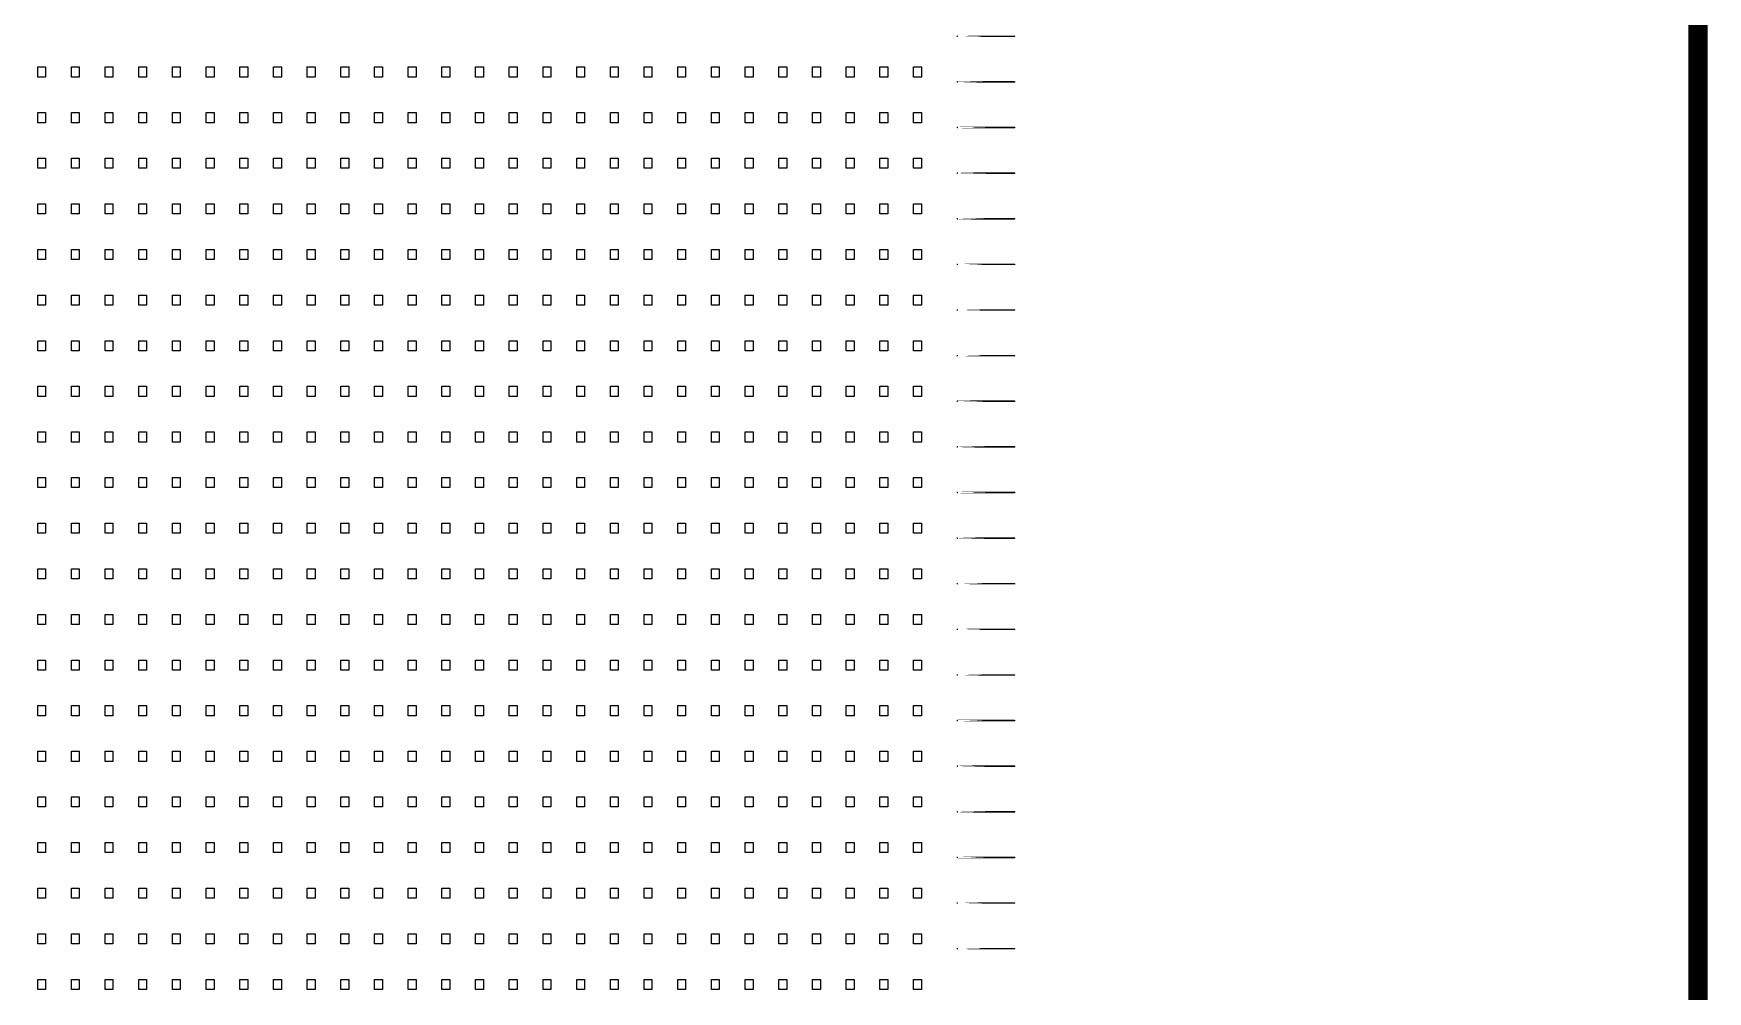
# Model space of a CAD drawing. Extents: x 11 to 212, y 11 to 212.
# Drawn here: x 124 to 211.7, y 61.2 to 111.3 of the extents above; entities that cross this region are included whole.
import ezdxf

# ---------------------------------------------------------------- set-up
doc = ezdxf.new("R2010")
doc.units = 0
doc.layers.get('0').update_dxf_attribs({"linetype": 'continuous'})
doc.layers.add('Mark', color=7, linetype='continuous')

# ---------------------------------------------------------------- blocks, each defined once
blk = doc.blocks.new('cutlineendpoint')
at = {"const_width": 0.04}
blk.add_lwpolyline([(-0.02, 0, 1), (0.02, 0, 1)], format="xyb", close=True, dxfattribs=at)

msp = doc.modelspace()

# ---------------------------------------------------------------- linework, layer by layer
at = {"layer": 'Mark'}
for points, const_width in [([(11.2, 211.2), (211.2, 211.2), (211.2, 11.2), (11.2, 11.2)], 1), ([(172.4, 111.2), (175.4, 111.2)], 0.08), ([(172.4, 108.812), (175.4, 108.812)], 0.08), ([(172.4, 106.424), (175.4, 106.424)], 0.08), ([(172.4, 104.035), (175.4, 104.035)], 0.08), ([(172.4, 101.647), (175.4, 101.647)], 0.08), ([(172.4, 99.259), (175.4, 99.259)], 0.08), ([(172.4, 96.871), (175.4, 96.871)], 0.08), ([(172.4, 94.482), (175.4, 94.482)], 0.08), ([(172.4, 92.094), (175.4, 92.094)], 0.08), ([(172.4, 89.706), (175.4, 89.706)], 0.08), ([(172.4, 87.318), (175.4, 87.318)], 0.08), ([(172.4, 84.929), (175.4, 84.929)], 0.08), ([(172.4, 82.541), (175.4, 82.541)], 0.08), ([(172.4, 80.153), (175.4, 80.153)], 0.08), ([(172.4, 77.765), (175.4, 77.765)], 0.08), ([(172.4, 75.376), (175.4, 75.376)], 0.08), ([(172.4, 72.988), (175.4, 72.988)], 0.08), ([(172.4, 70.6), (175.4, 70.6)], 0.08), ([(172.4, 68.212), (175.4, 68.212)], 0.08), ([(172.4, 65.824), (175.4, 65.824)], 0.08), ([(172.4, 63.435), (175.4, 63.435)], 0.08)]:
    msp.add_lwpolyline(points, close=True, dxfattribs=dict(at, const_width=const_width))
for points in [[(124.641, 109.065), (124.229, 109.065), (124.229, 109.594), (124.641, 109.594)], [(126.406, 109.065), (125.994, 109.065), (125.994, 109.594), (126.406, 109.594)], [(128.171, 109.065), (127.759, 109.065), (127.759, 109.594), (128.171, 109.594)], [(129.935, 109.065), (129.524, 109.065), (129.524, 109.594), (129.935, 109.594)], [(131.7, 109.065), (131.288, 109.065), (131.288, 109.594), (131.7, 109.594)], [(133.465, 109.065), (133.053, 109.065), (133.053, 109.594), (133.465, 109.594)], [(135.229, 109.065), (134.818, 109.065), (134.818, 109.594), (135.229, 109.594)], [(136.994, 109.065), (136.582, 109.065), (136.582, 109.594), (136.994, 109.594)], [(138.759, 109.065), (138.347, 109.065), (138.347, 109.594), (138.759, 109.594)], [(140.524, 109.065), (140.112, 109.065), (140.112, 109.594), (140.524, 109.594)], [(142.288, 109.065), (141.876, 109.065), (141.876, 109.594), (142.288, 109.594)], [(144.053, 109.065), (143.641, 109.065), (143.641, 109.594), (144.053, 109.594)], [(145.818, 109.065), (145.406, 109.065), (145.406, 109.594), (145.818, 109.594)], [(147.582, 109.065), (147.171, 109.065), (147.171, 109.594), (147.582, 109.594)], [(149.347, 109.065), (148.935, 109.065), (148.935, 109.594), (149.347, 109.594)], [(151.112, 109.065), (150.7, 109.065), (150.7, 109.594), (151.112, 109.594)], [(152.876, 109.065), (152.465, 109.065), (152.465, 109.594), (152.876, 109.594)], [(154.641, 109.065), (154.229, 109.065), (154.229, 109.594), (154.641, 109.594)], [(156.406, 109.065), (155.994, 109.065), (155.994, 109.594), (156.406, 109.594)], [(158.171, 109.065), (157.759, 109.065), (157.759, 109.594), (158.171, 109.594)], [(159.935, 109.065), (159.524, 109.065), (159.524, 109.594), (159.935, 109.594)], [(161.7, 109.065), (161.288, 109.065), (161.288, 109.594), (161.7, 109.594)], [(163.465, 109.065), (163.053, 109.065), (163.053, 109.594), (163.465, 109.594)], [(165.229, 109.065), (164.818, 109.065), (164.818, 109.594), (165.229, 109.594)], [(166.994, 109.065), (166.582, 109.065), (166.582, 109.594), (166.994, 109.594)], [(168.759, 109.065), (168.347, 109.065), (168.347, 109.594), (168.759, 109.594)], [(170.524, 109.065), (170.112, 109.065), (170.112, 109.594), (170.524, 109.594)], [(124.641, 106.676), (124.229, 106.676), (124.229, 107.206), (124.641, 107.206)], [(126.406, 106.676), (125.994, 106.676), (125.994, 107.206), (126.406, 107.206)], [(128.171, 106.676), (127.759, 106.676), (127.759, 107.206), (128.171, 107.206)], [(129.935, 106.676), (129.524, 106.676), (129.524, 107.206), (129.935, 107.206)], [(131.7, 106.676), (131.288, 106.676), (131.288, 107.206), (131.7, 107.206)], [(133.465, 106.676), (133.053, 106.676), (133.053, 107.206), (133.465, 107.206)], [(135.229, 106.676), (134.818, 106.676), (134.818, 107.206), (135.229, 107.206)], [(136.994, 106.676), (136.582, 106.676), (136.582, 107.206), (136.994, 107.206)], [(138.759, 106.676), (138.347, 106.676), (138.347, 107.206), (138.759, 107.206)], [(140.524, 106.676), (140.112, 106.676), (140.112, 107.206), (140.524, 107.206)], [(142.288, 106.676), (141.876, 106.676), (141.876, 107.206), (142.288, 107.206)], [(144.053, 106.676), (143.641, 106.676), (143.641, 107.206), (144.053, 107.206)], [(145.818, 106.676), (145.406, 106.676), (145.406, 107.206), (145.818, 107.206)], [(147.582, 106.676), (147.171, 106.676), (147.171, 107.206), (147.582, 107.206)], [(149.347, 106.676), (148.935, 106.676), (148.935, 107.206), (149.347, 107.206)], [(151.112, 106.676), (150.7, 106.676), (150.7, 107.206), (151.112, 107.206)], [(152.876, 106.676), (152.465, 106.676), (152.465, 107.206), (152.876, 107.206)], [(154.641, 106.676), (154.229, 106.676), (154.229, 107.206), (154.641, 107.206)], [(156.406, 106.676), (155.994, 106.676), (155.994, 107.206), (156.406, 107.206)], [(158.171, 106.676), (157.759, 106.676), (157.759, 107.206), (158.171, 107.206)], [(159.935, 106.676), (159.524, 106.676), (159.524, 107.206), (159.935, 107.206)], [(161.7, 106.676), (161.288, 106.676), (161.288, 107.206), (161.7, 107.206)], [(163.465, 106.676), (163.053, 106.676), (163.053, 107.206), (163.465, 107.206)], [(165.229, 106.676), (164.818, 106.676), (164.818, 107.206), (165.229, 107.206)], [(166.994, 106.676), (166.582, 106.676), (166.582, 107.206), (166.994, 107.206)], [(168.759, 106.676), (168.347, 106.676), (168.347, 107.206), (168.759, 107.206)], [(170.524, 106.676), (170.112, 106.676), (170.112, 107.206), (170.524, 107.206)], [(124.641, 104.288), (124.229, 104.288), (124.229, 104.818), (124.641, 104.818)], [(126.406, 104.288), (125.994, 104.288), (125.994, 104.818), (126.406, 104.818)], [(128.171, 104.288), (127.759, 104.288), (127.759, 104.818), (128.171, 104.818)], [(129.935, 104.288), (129.524, 104.288), (129.524, 104.818), (129.935, 104.818)], [(131.7, 104.288), (131.288, 104.288), (131.288, 104.818), (131.7, 104.818)], [(133.465, 104.288), (133.053, 104.288), (133.053, 104.818), (133.465, 104.818)], [(135.229, 104.288), (134.818, 104.288), (134.818, 104.818), (135.229, 104.818)], [(136.994, 104.288), (136.582, 104.288), (136.582, 104.818), (136.994, 104.818)], [(138.759, 104.288), (138.347, 104.288), (138.347, 104.818), (138.759, 104.818)], [(140.524, 104.288), (140.112, 104.288), (140.112, 104.818), (140.524, 104.818)], [(142.288, 104.288), (141.876, 104.288), (141.876, 104.818), (142.288, 104.818)], [(144.053, 104.288), (143.641, 104.288), (143.641, 104.818), (144.053, 104.818)], [(145.818, 104.288), (145.406, 104.288), (145.406, 104.818), (145.818, 104.818)], [(147.582, 104.288), (147.171, 104.288), (147.171, 104.818), (147.582, 104.818)], [(149.347, 104.288), (148.935, 104.288), (148.935, 104.818), (149.347, 104.818)], [(151.112, 104.288), (150.7, 104.288), (150.7, 104.818), (151.112, 104.818)], [(152.876, 104.288), (152.465, 104.288), (152.465, 104.818), (152.876, 104.818)], [(154.641, 104.288), (154.229, 104.288), (154.229, 104.818), (154.641, 104.818)], [(156.406, 104.288), (155.994, 104.288), (155.994, 104.818), (156.406, 104.818)], [(158.171, 104.288), (157.759, 104.288), (157.759, 104.818), (158.171, 104.818)], [(159.935, 104.288), (159.524, 104.288), (159.524, 104.818), (159.935, 104.818)], [(161.7, 104.288), (161.288, 104.288), (161.288, 104.818), (161.7, 104.818)], [(163.465, 104.288), (163.053, 104.288), (163.053, 104.818), (163.465, 104.818)], [(165.229, 104.288), (164.818, 104.288), (164.818, 104.818), (165.229, 104.818)], [(166.994, 104.288), (166.582, 104.288), (166.582, 104.818), (166.994, 104.818)], [(168.759, 104.288), (168.347, 104.288), (168.347, 104.818), (168.759, 104.818)], [(170.524, 104.288), (170.112, 104.288), (170.112, 104.818), (170.524, 104.818)], [(124.641, 101.9), (124.229, 101.9), (124.229, 102.429), (124.641, 102.429)], [(126.406, 101.9), (125.994, 101.9), (125.994, 102.429), (126.406, 102.429)], [(128.171, 101.9), (127.759, 101.9), (127.759, 102.429), (128.171, 102.429)], [(129.935, 101.9), (129.524, 101.9), (129.524, 102.429), (129.935, 102.429)], [(131.7, 101.9), (131.288, 101.9), (131.288, 102.429), (131.7, 102.429)], [(133.465, 101.9), (133.053, 101.9), (133.053, 102.429), (133.465, 102.429)], [(135.229, 101.9), (134.818, 101.9), (134.818, 102.429), (135.229, 102.429)], [(136.994, 101.9), (136.582, 101.9), (136.582, 102.429), (136.994, 102.429)], [(138.759, 101.9), (138.347, 101.9), (138.347, 102.429), (138.759, 102.429)], [(140.524, 101.9), (140.112, 101.9), (140.112, 102.429), (140.524, 102.429)], [(142.288, 101.9), (141.876, 101.9), (141.876, 102.429), (142.288, 102.429)], [(144.053, 101.9), (143.641, 101.9), (143.641, 102.429), (144.053, 102.429)], [(145.818, 101.9), (145.406, 101.9), (145.406, 102.429), (145.818, 102.429)], [(147.582, 101.9), (147.171, 101.9), (147.171, 102.429), (147.582, 102.429)], [(149.347, 101.9), (148.935, 101.9), (148.935, 102.429), (149.347, 102.429)], [(151.112, 101.9), (150.7, 101.9), (150.7, 102.429), (151.112, 102.429)], [(152.876, 101.9), (152.465, 101.9), (152.465, 102.429), (152.876, 102.429)], [(154.641, 101.9), (154.229, 101.9), (154.229, 102.429), (154.641, 102.429)], [(156.406, 101.9), (155.994, 101.9), (155.994, 102.429), (156.406, 102.429)], [(158.171, 101.9), (157.759, 101.9), (157.759, 102.429), (158.171, 102.429)], [(159.935, 101.9), (159.524, 101.9), (159.524, 102.429), (159.935, 102.429)], [(161.7, 101.9), (161.288, 101.9), (161.288, 102.429), (161.7, 102.429)], [(163.465, 101.9), (163.053, 101.9), (163.053, 102.429), (163.465, 102.429)], [(165.229, 101.9), (164.818, 101.9), (164.818, 102.429), (165.229, 102.429)], [(166.994, 101.9), (166.582, 101.9), (166.582, 102.429), (166.994, 102.429)], [(168.759, 101.9), (168.347, 101.9), (168.347, 102.429), (168.759, 102.429)], [(170.524, 101.9), (170.112, 101.9), (170.112, 102.429), (170.524, 102.429)], [(124.641, 99.512), (124.229, 99.512), (124.229, 100.041), (124.641, 100.041)], [(126.406, 99.512), (125.994, 99.512), (125.994, 100.041), (126.406, 100.041)], [(128.171, 99.512), (127.759, 99.512), (127.759, 100.041), (128.171, 100.041)], [(129.935, 99.512), (129.524, 99.512), (129.524, 100.041), (129.935, 100.041)], [(131.7, 99.512), (131.288, 99.512), (131.288, 100.041), (131.7, 100.041)], [(133.465, 99.512), (133.053, 99.512), (133.053, 100.041), (133.465, 100.041)], [(135.229, 99.512), (134.818, 99.512), (134.818, 100.041), (135.229, 100.041)], [(136.994, 99.512), (136.582, 99.512), (136.582, 100.041), (136.994, 100.041)], [(138.759, 99.512), (138.347, 99.512), (138.347, 100.041), (138.759, 100.041)], [(140.524, 99.512), (140.112, 99.512), (140.112, 100.041), (140.524, 100.041)], [(142.288, 99.512), (141.876, 99.512), (141.876, 100.041), (142.288, 100.041)], [(144.053, 99.512), (143.641, 99.512), (143.641, 100.041), (144.053, 100.041)], [(145.818, 99.512), (145.406, 99.512), (145.406, 100.041), (145.818, 100.041)], [(147.582, 99.512), (147.171, 99.512), (147.171, 100.041), (147.582, 100.041)], [(149.347, 99.512), (148.935, 99.512), (148.935, 100.041), (149.347, 100.041)], [(151.112, 99.512), (150.7, 99.512), (150.7, 100.041), (151.112, 100.041)], [(152.876, 99.512), (152.465, 99.512), (152.465, 100.041), (152.876, 100.041)], [(154.641, 99.512), (154.229, 99.512), (154.229, 100.041), (154.641, 100.041)], [(156.406, 99.512), (155.994, 99.512), (155.994, 100.041), (156.406, 100.041)], [(158.171, 99.512), (157.759, 99.512), (157.759, 100.041), (158.171, 100.041)], [(159.935, 99.512), (159.524, 99.512), (159.524, 100.041), (159.935, 100.041)], [(161.7, 99.512), (161.288, 99.512), (161.288, 100.041), (161.7, 100.041)], [(163.465, 99.512), (163.053, 99.512), (163.053, 100.041), (163.465, 100.041)], [(165.229, 99.512), (164.818, 99.512), (164.818, 100.041), (165.229, 100.041)], [(166.994, 99.512), (166.582, 99.512), (166.582, 100.041), (166.994, 100.041)], [(168.759, 99.512), (168.347, 99.512), (168.347, 100.041), (168.759, 100.041)], [(170.524, 99.512), (170.112, 99.512), (170.112, 100.041), (170.524, 100.041)], [(124.641, 97.124), (124.229, 97.124), (124.229, 97.653), (124.641, 97.653)], [(126.406, 97.124), (125.994, 97.124), (125.994, 97.653), (126.406, 97.653)], [(128.171, 97.124), (127.759, 97.124), (127.759, 97.653), (128.171, 97.653)], [(129.935, 97.124), (129.524, 97.124), (129.524, 97.653), (129.935, 97.653)], [(131.7, 97.124), (131.288, 97.124), (131.288, 97.653), (131.7, 97.653)], [(133.465, 97.124), (133.053, 97.124), (133.053, 97.653), (133.465, 97.653)], [(135.229, 97.124), (134.818, 97.124), (134.818, 97.653), (135.229, 97.653)], [(136.994, 97.124), (136.582, 97.124), (136.582, 97.653), (136.994, 97.653)], [(138.759, 97.124), (138.347, 97.124), (138.347, 97.653), (138.759, 97.653)], [(140.524, 97.124), (140.112, 97.124), (140.112, 97.653), (140.524, 97.653)], [(142.288, 97.124), (141.876, 97.124), (141.876, 97.653), (142.288, 97.653)], [(144.053, 97.124), (143.641, 97.124), (143.641, 97.653), (144.053, 97.653)], [(145.818, 97.124), (145.406, 97.124), (145.406, 97.653), (145.818, 97.653)], [(147.582, 97.124), (147.171, 97.124), (147.171, 97.653), (147.582, 97.653)], [(149.347, 97.124), (148.935, 97.124), (148.935, 97.653), (149.347, 97.653)], [(151.112, 97.124), (150.7, 97.124), (150.7, 97.653), (151.112, 97.653)], [(152.876, 97.124), (152.465, 97.124), (152.465, 97.653), (152.876, 97.653)], [(154.641, 97.124), (154.229, 97.124), (154.229, 97.653), (154.641, 97.653)], [(156.406, 97.124), (155.994, 97.124), (155.994, 97.653), (156.406, 97.653)], [(158.171, 97.124), (157.759, 97.124), (157.759, 97.653), (158.171, 97.653)], [(159.935, 97.124), (159.524, 97.124), (159.524, 97.653), (159.935, 97.653)], [(161.7, 97.124), (161.288, 97.124), (161.288, 97.653), (161.7, 97.653)], [(163.465, 97.124), (163.053, 97.124), (163.053, 97.653), (163.465, 97.653)], [(165.229, 97.124), (164.818, 97.124), (164.818, 97.653), (165.229, 97.653)], [(166.994, 97.124), (166.582, 97.124), (166.582, 97.653), (166.994, 97.653)], [(168.759, 97.124), (168.347, 97.124), (168.347, 97.653), (168.759, 97.653)], [(170.524, 97.124), (170.112, 97.124), (170.112, 97.653), (170.524, 97.653)], [(124.641, 94.735), (124.229, 94.735), (124.229, 95.265), (124.641, 95.265)], [(126.406, 94.735), (125.994, 94.735), (125.994, 95.265), (126.406, 95.265)], [(128.171, 94.735), (127.759, 94.735), (127.759, 95.265), (128.171, 95.265)], [(129.935, 94.735), (129.524, 94.735), (129.524, 95.265), (129.935, 95.265)], [(131.7, 94.735), (131.288, 94.735), (131.288, 95.265), (131.7, 95.265)], [(133.465, 94.735), (133.053, 94.735), (133.053, 95.265), (133.465, 95.265)], [(135.229, 94.735), (134.818, 94.735), (134.818, 95.265), (135.229, 95.265)], [(136.994, 94.735), (136.582, 94.735), (136.582, 95.265), (136.994, 95.265)], [(138.759, 94.735), (138.347, 94.735), (138.347, 95.265), (138.759, 95.265)], [(140.524, 94.735), (140.112, 94.735), (140.112, 95.265), (140.524, 95.265)], [(142.288, 94.735), (141.876, 94.735), (141.876, 95.265), (142.288, 95.265)], [(144.053, 94.735), (143.641, 94.735), (143.641, 95.265), (144.053, 95.265)], [(145.818, 94.735), (145.406, 94.735), (145.406, 95.265), (145.818, 95.265)], [(147.582, 94.735), (147.171, 94.735), (147.171, 95.265), (147.582, 95.265)], [(149.347, 94.735), (148.935, 94.735), (148.935, 95.265), (149.347, 95.265)], [(151.112, 94.735), (150.7, 94.735), (150.7, 95.265), (151.112, 95.265)], [(152.876, 94.735), (152.465, 94.735), (152.465, 95.265), (152.876, 95.265)], [(154.641, 94.735), (154.229, 94.735), (154.229, 95.265), (154.641, 95.265)], [(156.406, 94.735), (155.994, 94.735), (155.994, 95.265), (156.406, 95.265)], [(158.171, 94.735), (157.759, 94.735), (157.759, 95.265), (158.171, 95.265)], [(159.935, 94.735), (159.524, 94.735), (159.524, 95.265), (159.935, 95.265)], [(161.7, 94.735), (161.288, 94.735), (161.288, 95.265), (161.7, 95.265)], [(163.465, 94.735), (163.053, 94.735), (163.053, 95.265), (163.465, 95.265)], [(165.229, 94.735), (164.818, 94.735), (164.818, 95.265), (165.229, 95.265)], [(166.994, 94.735), (166.582, 94.735), (166.582, 95.265), (166.994, 95.265)], [(168.759, 94.735), (168.347, 94.735), (168.347, 95.265), (168.759, 95.265)], [(170.524, 94.735), (170.112, 94.735), (170.112, 95.265), (170.524, 95.265)], [(124.641, 92.347), (124.229, 92.347), (124.229, 92.876), (124.641, 92.876)], [(126.406, 92.347), (125.994, 92.347), (125.994, 92.876), (126.406, 92.876)], [(128.171, 92.347), (127.759, 92.347), (127.759, 92.876), (128.171, 92.876)], [(129.935, 92.347), (129.524, 92.347), (129.524, 92.876), (129.935, 92.876)], [(131.7, 92.347), (131.288, 92.347), (131.288, 92.876), (131.7, 92.876)], [(133.465, 92.347), (133.053, 92.347), (133.053, 92.876), (133.465, 92.876)], [(135.229, 92.347), (134.818, 92.347), (134.818, 92.876), (135.229, 92.876)], [(136.994, 92.347), (136.582, 92.347), (136.582, 92.876), (136.994, 92.876)], [(138.759, 92.347), (138.347, 92.347), (138.347, 92.876), (138.759, 92.876)], [(140.524, 92.347), (140.112, 92.347), (140.112, 92.876), (140.524, 92.876)], [(142.288, 92.347), (141.876, 92.347), (141.876, 92.876), (142.288, 92.876)], [(144.053, 92.347), (143.641, 92.347), (143.641, 92.876), (144.053, 92.876)], [(145.818, 92.347), (145.406, 92.347), (145.406, 92.876), (145.818, 92.876)], [(147.582, 92.347), (147.171, 92.347), (147.171, 92.876), (147.582, 92.876)], [(149.347, 92.347), (148.935, 92.347), (148.935, 92.876), (149.347, 92.876)], [(151.112, 92.347), (150.7, 92.347), (150.7, 92.876), (151.112, 92.876)], [(152.876, 92.347), (152.465, 92.347), (152.465, 92.876), (152.876, 92.876)], [(154.641, 92.347), (154.229, 92.347), (154.229, 92.876), (154.641, 92.876)], [(156.406, 92.347), (155.994, 92.347), (155.994, 92.876), (156.406, 92.876)], [(158.171, 92.347), (157.759, 92.347), (157.759, 92.876), (158.171, 92.876)], [(159.935, 92.347), (159.524, 92.347), (159.524, 92.876), (159.935, 92.876)], [(161.7, 92.347), (161.288, 92.347), (161.288, 92.876), (161.7, 92.876)], [(163.465, 92.347), (163.053, 92.347), (163.053, 92.876), (163.465, 92.876)], [(165.229, 92.347), (164.818, 92.347), (164.818, 92.876), (165.229, 92.876)], [(166.994, 92.347), (166.582, 92.347), (166.582, 92.876), (166.994, 92.876)], [(168.759, 92.347), (168.347, 92.347), (168.347, 92.876), (168.759, 92.876)], [(170.524, 92.347), (170.112, 92.347), (170.112, 92.876), (170.524, 92.876)], [(124.641, 89.959), (124.229, 89.959), (124.229, 90.488), (124.641, 90.488)], [(126.406, 89.959), (125.994, 89.959), (125.994, 90.488), (126.406, 90.488)], [(128.171, 89.959), (127.759, 89.959), (127.759, 90.488), (128.171, 90.488)], [(129.935, 89.959), (129.524, 89.959), (129.524, 90.488), (129.935, 90.488)], [(131.7, 89.959), (131.288, 89.959), (131.288, 90.488), (131.7, 90.488)], [(133.465, 89.959), (133.053, 89.959), (133.053, 90.488), (133.465, 90.488)], [(135.229, 89.959), (134.818, 89.959), (134.818, 90.488), (135.229, 90.488)], [(136.994, 89.959), (136.582, 89.959), (136.582, 90.488), (136.994, 90.488)], [(138.759, 89.959), (138.347, 89.959), (138.347, 90.488), (138.759, 90.488)], [(140.524, 89.959), (140.112, 89.959), (140.112, 90.488), (140.524, 90.488)], [(142.288, 89.959), (141.876, 89.959), (141.876, 90.488), (142.288, 90.488)], [(144.053, 89.959), (143.641, 89.959), (143.641, 90.488), (144.053, 90.488)], [(145.818, 89.959), (145.406, 89.959), (145.406, 90.488), (145.818, 90.488)], [(147.582, 89.959), (147.171, 89.959), (147.171, 90.488), (147.582, 90.488)], [(149.347, 89.959), (148.935, 89.959), (148.935, 90.488), (149.347, 90.488)], [(151.112, 89.959), (150.7, 89.959), (150.7, 90.488), (151.112, 90.488)], [(152.876, 89.959), (152.465, 89.959), (152.465, 90.488), (152.876, 90.488)], [(154.641, 89.959), (154.229, 89.959), (154.229, 90.488), (154.641, 90.488)], [(156.406, 89.959), (155.994, 89.959), (155.994, 90.488), (156.406, 90.488)], [(158.171, 89.959), (157.759, 89.959), (157.759, 90.488), (158.171, 90.488)], [(159.935, 89.959), (159.524, 89.959), (159.524, 90.488), (159.935, 90.488)], [(161.7, 89.959), (161.288, 89.959), (161.288, 90.488), (161.7, 90.488)], [(163.465, 89.959), (163.053, 89.959), (163.053, 90.488), (163.465, 90.488)], [(165.229, 89.959), (164.818, 89.959), (164.818, 90.488), (165.229, 90.488)], [(166.994, 89.959), (166.582, 89.959), (166.582, 90.488), (166.994, 90.488)], [(168.759, 89.959), (168.347, 89.959), (168.347, 90.488), (168.759, 90.488)], [(170.524, 89.959), (170.112, 89.959), (170.112, 90.488), (170.524, 90.488)], [(124.641, 87.571), (124.229, 87.571), (124.229, 88.1), (124.641, 88.1)], [(126.406, 87.571), (125.994, 87.571), (125.994, 88.1), (126.406, 88.1)], [(128.171, 87.571), (127.759, 87.571), (127.759, 88.1), (128.171, 88.1)], [(129.935, 87.571), (129.524, 87.571), (129.524, 88.1), (129.935, 88.1)], [(131.7, 87.571), (131.288, 87.571), (131.288, 88.1), (131.7, 88.1)], [(133.465, 87.571), (133.053, 87.571), (133.053, 88.1), (133.465, 88.1)], [(135.229, 87.571), (134.818, 87.571), (134.818, 88.1), (135.229, 88.1)], [(136.994, 87.571), (136.582, 87.571), (136.582, 88.1), (136.994, 88.1)], [(138.759, 87.571), (138.347, 87.571), (138.347, 88.1), (138.759, 88.1)], [(140.524, 87.571), (140.112, 87.571), (140.112, 88.1), (140.524, 88.1)], [(142.288, 87.571), (141.876, 87.571), (141.876, 88.1), (142.288, 88.1)], [(144.053, 87.571), (143.641, 87.571), (143.641, 88.1), (144.053, 88.1)], [(145.818, 87.571), (145.406, 87.571), (145.406, 88.1), (145.818, 88.1)], [(147.582, 87.571), (147.171, 87.571), (147.171, 88.1), (147.582, 88.1)], [(149.347, 87.571), (148.935, 87.571), (148.935, 88.1), (149.347, 88.1)], [(151.112, 87.571), (150.7, 87.571), (150.7, 88.1), (151.112, 88.1)], [(152.876, 87.571), (152.465, 87.571), (152.465, 88.1), (152.876, 88.1)], [(154.641, 87.571), (154.229, 87.571), (154.229, 88.1), (154.641, 88.1)], [(156.406, 87.571), (155.994, 87.571), (155.994, 88.1), (156.406, 88.1)], [(158.171, 87.571), (157.759, 87.571), (157.759, 88.1), (158.171, 88.1)], [(159.935, 87.571), (159.524, 87.571), (159.524, 88.1), (159.935, 88.1)], [(161.7, 87.571), (161.288, 87.571), (161.288, 88.1), (161.7, 88.1)], [(163.465, 87.571), (163.053, 87.571), (163.053, 88.1), (163.465, 88.1)], [(165.229, 87.571), (164.818, 87.571), (164.818, 88.1), (165.229, 88.1)], [(166.994, 87.571), (166.582, 87.571), (166.582, 88.1), (166.994, 88.1)], [(168.759, 87.571), (168.347, 87.571), (168.347, 88.1), (168.759, 88.1)], [(170.524, 87.571), (170.112, 87.571), (170.112, 88.1), (170.524, 88.1)], [(124.641, 85.182), (124.229, 85.182), (124.229, 85.712), (124.641, 85.712)], [(126.406, 85.182), (125.994, 85.182), (125.994, 85.712), (126.406, 85.712)], [(128.171, 85.182), (127.759, 85.182), (127.759, 85.712), (128.171, 85.712)], [(129.935, 85.182), (129.524, 85.182), (129.524, 85.712), (129.935, 85.712)], [(131.7, 85.182), (131.288, 85.182), (131.288, 85.712), (131.7, 85.712)], [(133.465, 85.182), (133.053, 85.182), (133.053, 85.712), (133.465, 85.712)], [(135.229, 85.182), (134.818, 85.182), (134.818, 85.712), (135.229, 85.712)], [(136.994, 85.182), (136.582, 85.182), (136.582, 85.712), (136.994, 85.712)], [(138.759, 85.182), (138.347, 85.182), (138.347, 85.712), (138.759, 85.712)], [(140.524, 85.182), (140.112, 85.182), (140.112, 85.712), (140.524, 85.712)], [(142.288, 85.182), (141.876, 85.182), (141.876, 85.712), (142.288, 85.712)], [(144.053, 85.182), (143.641, 85.182), (143.641, 85.712), (144.053, 85.712)], [(145.818, 85.182), (145.406, 85.182), (145.406, 85.712), (145.818, 85.712)], [(147.582, 85.182), (147.171, 85.182), (147.171, 85.712), (147.582, 85.712)], [(149.347, 85.182), (148.935, 85.182), (148.935, 85.712), (149.347, 85.712)], [(151.112, 85.182), (150.7, 85.182), (150.7, 85.712), (151.112, 85.712)], [(152.876, 85.182), (152.465, 85.182), (152.465, 85.712), (152.876, 85.712)], [(154.641, 85.182), (154.229, 85.182), (154.229, 85.712), (154.641, 85.712)], [(156.406, 85.182), (155.994, 85.182), (155.994, 85.712), (156.406, 85.712)], [(158.171, 85.182), (157.759, 85.182), (157.759, 85.712), (158.171, 85.712)], [(159.935, 85.182), (159.524, 85.182), (159.524, 85.712), (159.935, 85.712)], [(161.7, 85.182), (161.288, 85.182), (161.288, 85.712), (161.7, 85.712)], [(163.465, 85.182), (163.053, 85.182), (163.053, 85.712), (163.465, 85.712)], [(165.229, 85.182), (164.818, 85.182), (164.818, 85.712), (165.229, 85.712)], [(166.994, 85.182), (166.582, 85.182), (166.582, 85.712), (166.994, 85.712)], [(168.759, 85.182), (168.347, 85.182), (168.347, 85.712), (168.759, 85.712)], [(170.524, 85.182), (170.112, 85.182), (170.112, 85.712), (170.524, 85.712)], [(124.641, 82.794), (124.229, 82.794), (124.229, 83.324), (124.641, 83.324)], [(126.406, 82.794), (125.994, 82.794), (125.994, 83.324), (126.406, 83.324)], [(128.171, 82.794), (127.759, 82.794), (127.759, 83.324), (128.171, 83.324)], [(129.935, 82.794), (129.524, 82.794), (129.524, 83.324), (129.935, 83.324)], [(131.7, 82.794), (131.288, 82.794), (131.288, 83.324), (131.7, 83.324)], [(133.465, 82.794), (133.053, 82.794), (133.053, 83.324), (133.465, 83.324)], [(135.229, 82.794), (134.818, 82.794), (134.818, 83.324), (135.229, 83.324)], [(136.994, 82.794), (136.582, 82.794), (136.582, 83.324), (136.994, 83.324)], [(138.759, 82.794), (138.347, 82.794), (138.347, 83.324), (138.759, 83.324)], [(140.524, 82.794), (140.112, 82.794), (140.112, 83.324), (140.524, 83.324)], [(142.288, 82.794), (141.876, 82.794), (141.876, 83.324), (142.288, 83.324)], [(144.053, 82.794), (143.641, 82.794), (143.641, 83.324), (144.053, 83.324)], [(145.818, 82.794), (145.406, 82.794), (145.406, 83.324), (145.818, 83.324)], [(147.582, 82.794), (147.171, 82.794), (147.171, 83.324), (147.582, 83.324)], [(149.347, 82.794), (148.935, 82.794), (148.935, 83.324), (149.347, 83.324)], [(151.112, 82.794), (150.7, 82.794), (150.7, 83.324), (151.112, 83.324)], [(152.876, 82.794), (152.465, 82.794), (152.465, 83.324), (152.876, 83.324)], [(154.641, 82.794), (154.229, 82.794), (154.229, 83.324), (154.641, 83.324)], [(156.406, 82.794), (155.994, 82.794), (155.994, 83.324), (156.406, 83.324)], [(158.171, 82.794), (157.759, 82.794), (157.759, 83.324), (158.171, 83.324)], [(159.935, 82.794), (159.524, 82.794), (159.524, 83.324), (159.935, 83.324)], [(161.7, 82.794), (161.288, 82.794), (161.288, 83.324), (161.7, 83.324)], [(163.465, 82.794), (163.053, 82.794), (163.053, 83.324), (163.465, 83.324)], [(165.229, 82.794), (164.818, 82.794), (164.818, 83.324), (165.229, 83.324)], [(166.994, 82.794), (166.582, 82.794), (166.582, 83.324), (166.994, 83.324)], [(168.759, 82.794), (168.347, 82.794), (168.347, 83.324), (168.759, 83.324)], [(170.524, 82.794), (170.112, 82.794), (170.112, 83.324), (170.524, 83.324)], [(124.641, 80.406), (124.229, 80.406), (124.229, 80.935), (124.641, 80.935)], [(126.406, 80.406), (125.994, 80.406), (125.994, 80.935), (126.406, 80.935)], [(128.171, 80.406), (127.759, 80.406), (127.759, 80.935), (128.171, 80.935)], [(129.935, 80.406), (129.524, 80.406), (129.524, 80.935), (129.935, 80.935)], [(131.7, 80.406), (131.288, 80.406), (131.288, 80.935), (131.7, 80.935)], [(133.465, 80.406), (133.053, 80.406), (133.053, 80.935), (133.465, 80.935)], [(135.229, 80.406), (134.818, 80.406), (134.818, 80.935), (135.229, 80.935)], [(136.994, 80.406), (136.582, 80.406), (136.582, 80.935), (136.994, 80.935)], [(138.759, 80.406), (138.347, 80.406), (138.347, 80.935), (138.759, 80.935)], [(140.524, 80.406), (140.112, 80.406), (140.112, 80.935), (140.524, 80.935)], [(142.288, 80.406), (141.876, 80.406), (141.876, 80.935), (142.288, 80.935)], [(144.053, 80.406), (143.641, 80.406), (143.641, 80.935), (144.053, 80.935)], [(145.818, 80.406), (145.406, 80.406), (145.406, 80.935), (145.818, 80.935)], [(147.582, 80.406), (147.171, 80.406), (147.171, 80.935), (147.582, 80.935)], [(149.347, 80.406), (148.935, 80.406), (148.935, 80.935), (149.347, 80.935)], [(151.112, 80.406), (150.7, 80.406), (150.7, 80.935), (151.112, 80.935)], [(152.876, 80.406), (152.465, 80.406), (152.465, 80.935), (152.876, 80.935)], [(154.641, 80.406), (154.229, 80.406), (154.229, 80.935), (154.641, 80.935)], [(156.406, 80.406), (155.994, 80.406), (155.994, 80.935), (156.406, 80.935)], [(158.171, 80.406), (157.759, 80.406), (157.759, 80.935), (158.171, 80.935)], [(159.935, 80.406), (159.524, 80.406), (159.524, 80.935), (159.935, 80.935)], [(161.7, 80.406), (161.288, 80.406), (161.288, 80.935), (161.7, 80.935)], [(163.465, 80.406), (163.053, 80.406), (163.053, 80.935), (163.465, 80.935)], [(165.229, 80.406), (164.818, 80.406), (164.818, 80.935), (165.229, 80.935)], [(166.994, 80.406), (166.582, 80.406), (166.582, 80.935), (166.994, 80.935)], [(168.759, 80.406), (168.347, 80.406), (168.347, 80.935), (168.759, 80.935)], [(170.524, 80.406), (170.112, 80.406), (170.112, 80.935), (170.524, 80.935)], [(124.641, 78.018), (124.229, 78.018), (124.229, 78.547), (124.641, 78.547)], [(126.406, 78.018), (125.994, 78.018), (125.994, 78.547), (126.406, 78.547)], [(128.171, 78.018), (127.759, 78.018), (127.759, 78.547), (128.171, 78.547)], [(129.935, 78.018), (129.524, 78.018), (129.524, 78.547), (129.935, 78.547)], [(131.7, 78.018), (131.288, 78.018), (131.288, 78.547), (131.7, 78.547)], [(133.465, 78.018), (133.053, 78.018), (133.053, 78.547), (133.465, 78.547)], [(135.229, 78.018), (134.818, 78.018), (134.818, 78.547), (135.229, 78.547)], [(136.994, 78.018), (136.582, 78.018), (136.582, 78.547), (136.994, 78.547)], [(138.759, 78.018), (138.347, 78.018), (138.347, 78.547), (138.759, 78.547)], [(140.524, 78.018), (140.112, 78.018), (140.112, 78.547), (140.524, 78.547)], [(142.288, 78.018), (141.876, 78.018), (141.876, 78.547), (142.288, 78.547)], [(144.053, 78.018), (143.641, 78.018), (143.641, 78.547), (144.053, 78.547)], [(145.818, 78.018), (145.406, 78.018), (145.406, 78.547), (145.818, 78.547)], [(147.582, 78.018), (147.171, 78.018), (147.171, 78.547), (147.582, 78.547)], [(149.347, 78.018), (148.935, 78.018), (148.935, 78.547), (149.347, 78.547)], [(151.112, 78.018), (150.7, 78.018), (150.7, 78.547), (151.112, 78.547)], [(152.876, 78.018), (152.465, 78.018), (152.465, 78.547), (152.876, 78.547)], [(154.641, 78.018), (154.229, 78.018), (154.229, 78.547), (154.641, 78.547)], [(156.406, 78.018), (155.994, 78.018), (155.994, 78.547), (156.406, 78.547)], [(158.171, 78.018), (157.759, 78.018), (157.759, 78.547), (158.171, 78.547)], [(159.935, 78.018), (159.524, 78.018), (159.524, 78.547), (159.935, 78.547)], [(161.7, 78.018), (161.288, 78.018), (161.288, 78.547), (161.7, 78.547)], [(163.465, 78.018), (163.053, 78.018), (163.053, 78.547), (163.465, 78.547)], [(165.229, 78.018), (164.818, 78.018), (164.818, 78.547), (165.229, 78.547)], [(166.994, 78.018), (166.582, 78.018), (166.582, 78.547), (166.994, 78.547)], [(168.759, 78.018), (168.347, 78.018), (168.347, 78.547), (168.759, 78.547)], [(170.524, 78.018), (170.112, 78.018), (170.112, 78.547), (170.524, 78.547)], [(124.641, 75.629), (124.229, 75.629), (124.229, 76.159), (124.641, 76.159)], [(126.406, 75.629), (125.994, 75.629), (125.994, 76.159), (126.406, 76.159)], [(128.171, 75.629), (127.759, 75.629), (127.759, 76.159), (128.171, 76.159)], [(129.935, 75.629), (129.524, 75.629), (129.524, 76.159), (129.935, 76.159)], [(131.7, 75.629), (131.288, 75.629), (131.288, 76.159), (131.7, 76.159)], [(133.465, 75.629), (133.053, 75.629), (133.053, 76.159), (133.465, 76.159)], [(135.229, 75.629), (134.818, 75.629), (134.818, 76.159), (135.229, 76.159)], [(136.994, 75.629), (136.582, 75.629), (136.582, 76.159), (136.994, 76.159)], [(138.759, 75.629), (138.347, 75.629), (138.347, 76.159), (138.759, 76.159)], [(140.524, 75.629), (140.112, 75.629), (140.112, 76.159), (140.524, 76.159)], [(142.288, 75.629), (141.876, 75.629), (141.876, 76.159), (142.288, 76.159)], [(144.053, 75.629), (143.641, 75.629), (143.641, 76.159), (144.053, 76.159)], [(145.818, 75.629), (145.406, 75.629), (145.406, 76.159), (145.818, 76.159)], [(147.582, 75.629), (147.171, 75.629), (147.171, 76.159), (147.582, 76.159)], [(149.347, 75.629), (148.935, 75.629), (148.935, 76.159), (149.347, 76.159)], [(151.112, 75.629), (150.7, 75.629), (150.7, 76.159), (151.112, 76.159)], [(152.876, 75.629), (152.465, 75.629), (152.465, 76.159), (152.876, 76.159)], [(154.641, 75.629), (154.229, 75.629), (154.229, 76.159), (154.641, 76.159)], [(156.406, 75.629), (155.994, 75.629), (155.994, 76.159), (156.406, 76.159)], [(158.171, 75.629), (157.759, 75.629), (157.759, 76.159), (158.171, 76.159)], [(159.935, 75.629), (159.524, 75.629), (159.524, 76.159), (159.935, 76.159)], [(161.7, 75.629), (161.288, 75.629), (161.288, 76.159), (161.7, 76.159)], [(163.465, 75.629), (163.053, 75.629), (163.053, 76.159), (163.465, 76.159)], [(165.229, 75.629), (164.818, 75.629), (164.818, 76.159), (165.229, 76.159)], [(166.994, 75.629), (166.582, 75.629), (166.582, 76.159), (166.994, 76.159)], [(168.759, 75.629), (168.347, 75.629), (168.347, 76.159), (168.759, 76.159)], [(170.524, 75.629), (170.112, 75.629), (170.112, 76.159), (170.524, 76.159)], [(124.641, 73.241), (124.229, 73.241), (124.229, 73.771), (124.641, 73.771)], [(126.406, 73.241), (125.994, 73.241), (125.994, 73.771), (126.406, 73.771)], [(128.171, 73.241), (127.759, 73.241), (127.759, 73.771), (128.171, 73.771)], [(129.935, 73.241), (129.524, 73.241), (129.524, 73.771), (129.935, 73.771)], [(131.7, 73.241), (131.288, 73.241), (131.288, 73.771), (131.7, 73.771)], [(133.465, 73.241), (133.053, 73.241), (133.053, 73.771), (133.465, 73.771)], [(135.229, 73.241), (134.818, 73.241), (134.818, 73.771), (135.229, 73.771)], [(136.994, 73.241), (136.582, 73.241), (136.582, 73.771), (136.994, 73.771)], [(138.759, 73.241), (138.347, 73.241), (138.347, 73.771), (138.759, 73.771)], [(140.524, 73.241), (140.112, 73.241), (140.112, 73.771), (140.524, 73.771)], [(142.288, 73.241), (141.876, 73.241), (141.876, 73.771), (142.288, 73.771)], [(144.053, 73.241), (143.641, 73.241), (143.641, 73.771), (144.053, 73.771)], [(145.818, 73.241), (145.406, 73.241), (145.406, 73.771), (145.818, 73.771)], [(147.582, 73.241), (147.171, 73.241), (147.171, 73.771), (147.582, 73.771)], [(149.347, 73.241), (148.935, 73.241), (148.935, 73.771), (149.347, 73.771)], [(151.112, 73.241), (150.7, 73.241), (150.7, 73.771), (151.112, 73.771)], [(152.876, 73.241), (152.465, 73.241), (152.465, 73.771), (152.876, 73.771)], [(154.641, 73.241), (154.229, 73.241), (154.229, 73.771), (154.641, 73.771)], [(156.406, 73.241), (155.994, 73.241), (155.994, 73.771), (156.406, 73.771)], [(158.171, 73.241), (157.759, 73.241), (157.759, 73.771), (158.171, 73.771)], [(159.935, 73.241), (159.524, 73.241), (159.524, 73.771), (159.935, 73.771)], [(161.7, 73.241), (161.288, 73.241), (161.288, 73.771), (161.7, 73.771)], [(163.465, 73.241), (163.053, 73.241), (163.053, 73.771), (163.465, 73.771)], [(165.229, 73.241), (164.818, 73.241), (164.818, 73.771), (165.229, 73.771)], [(166.994, 73.241), (166.582, 73.241), (166.582, 73.771), (166.994, 73.771)], [(168.759, 73.241), (168.347, 73.241), (168.347, 73.771), (168.759, 73.771)], [(170.524, 73.241), (170.112, 73.241), (170.112, 73.771), (170.524, 73.771)], [(124.641, 70.853), (124.229, 70.853), (124.229, 71.382), (124.641, 71.382)], [(126.406, 70.853), (125.994, 70.853), (125.994, 71.382), (126.406, 71.382)], [(128.171, 70.853), (127.759, 70.853), (127.759, 71.382), (128.171, 71.382)], [(129.935, 70.853), (129.524, 70.853), (129.524, 71.382), (129.935, 71.382)], [(131.7, 70.853), (131.288, 70.853), (131.288, 71.382), (131.7, 71.382)], [(133.465, 70.853), (133.053, 70.853), (133.053, 71.382), (133.465, 71.382)], [(135.229, 70.853), (134.818, 70.853), (134.818, 71.382), (135.229, 71.382)], [(136.994, 70.853), (136.582, 70.853), (136.582, 71.382), (136.994, 71.382)], [(138.759, 70.853), (138.347, 70.853), (138.347, 71.382), (138.759, 71.382)], [(140.524, 70.853), (140.112, 70.853), (140.112, 71.382), (140.524, 71.382)], [(142.288, 70.853), (141.876, 70.853), (141.876, 71.382), (142.288, 71.382)], [(144.053, 70.853), (143.641, 70.853), (143.641, 71.382), (144.053, 71.382)], [(145.818, 70.853), (145.406, 70.853), (145.406, 71.382), (145.818, 71.382)], [(147.582, 70.853), (147.171, 70.853), (147.171, 71.382), (147.582, 71.382)], [(149.347, 70.853), (148.935, 70.853), (148.935, 71.382), (149.347, 71.382)], [(151.112, 70.853), (150.7, 70.853), (150.7, 71.382), (151.112, 71.382)], [(152.876, 70.853), (152.465, 70.853), (152.465, 71.382), (152.876, 71.382)], [(154.641, 70.853), (154.229, 70.853), (154.229, 71.382), (154.641, 71.382)], [(156.406, 70.853), (155.994, 70.853), (155.994, 71.382), (156.406, 71.382)], [(158.171, 70.853), (157.759, 70.853), (157.759, 71.382), (158.171, 71.382)], [(159.935, 70.853), (159.524, 70.853), (159.524, 71.382), (159.935, 71.382)], [(161.7, 70.853), (161.288, 70.853), (161.288, 71.382), (161.7, 71.382)], [(163.465, 70.853), (163.053, 70.853), (163.053, 71.382), (163.465, 71.382)], [(165.229, 70.853), (164.818, 70.853), (164.818, 71.382), (165.229, 71.382)], [(166.994, 70.853), (166.582, 70.853), (166.582, 71.382), (166.994, 71.382)], [(168.759, 70.853), (168.347, 70.853), (168.347, 71.382), (168.759, 71.382)], [(170.524, 70.853), (170.112, 70.853), (170.112, 71.382), (170.524, 71.382)], [(124.641, 68.465), (124.229, 68.465), (124.229, 68.994), (124.641, 68.994)], [(126.406, 68.465), (125.994, 68.465), (125.994, 68.994), (126.406, 68.994)], [(128.171, 68.465), (127.759, 68.465), (127.759, 68.994), (128.171, 68.994)], [(129.935, 68.465), (129.524, 68.465), (129.524, 68.994), (129.935, 68.994)], [(131.7, 68.465), (131.288, 68.465), (131.288, 68.994), (131.7, 68.994)], [(133.465, 68.465), (133.053, 68.465), (133.053, 68.994), (133.465, 68.994)], [(135.229, 68.465), (134.818, 68.465), (134.818, 68.994), (135.229, 68.994)], [(136.994, 68.465), (136.582, 68.465), (136.582, 68.994), (136.994, 68.994)], [(138.759, 68.465), (138.347, 68.465), (138.347, 68.994), (138.759, 68.994)], [(140.524, 68.465), (140.112, 68.465), (140.112, 68.994), (140.524, 68.994)], [(142.288, 68.465), (141.876, 68.465), (141.876, 68.994), (142.288, 68.994)], [(144.053, 68.465), (143.641, 68.465), (143.641, 68.994), (144.053, 68.994)], [(145.818, 68.465), (145.406, 68.465), (145.406, 68.994), (145.818, 68.994)], [(147.582, 68.465), (147.171, 68.465), (147.171, 68.994), (147.582, 68.994)], [(149.347, 68.465), (148.935, 68.465), (148.935, 68.994), (149.347, 68.994)], [(151.112, 68.465), (150.7, 68.465), (150.7, 68.994), (151.112, 68.994)], [(152.876, 68.465), (152.465, 68.465), (152.465, 68.994), (152.876, 68.994)], [(154.641, 68.465), (154.229, 68.465), (154.229, 68.994), (154.641, 68.994)], [(156.406, 68.465), (155.994, 68.465), (155.994, 68.994), (156.406, 68.994)], [(158.171, 68.465), (157.759, 68.465), (157.759, 68.994), (158.171, 68.994)], [(159.935, 68.465), (159.524, 68.465), (159.524, 68.994), (159.935, 68.994)], [(161.7, 68.465), (161.288, 68.465), (161.288, 68.994), (161.7, 68.994)], [(163.465, 68.465), (163.053, 68.465), (163.053, 68.994), (163.465, 68.994)], [(165.229, 68.465), (164.818, 68.465), (164.818, 68.994), (165.229, 68.994)], [(166.994, 68.465), (166.582, 68.465), (166.582, 68.994), (166.994, 68.994)], [(168.759, 68.465), (168.347, 68.465), (168.347, 68.994), (168.759, 68.994)], [(170.524, 68.465), (170.112, 68.465), (170.112, 68.994), (170.524, 68.994)], [(124.641, 66.076), (124.229, 66.076), (124.229, 66.606), (124.641, 66.606)], [(126.406, 66.076), (125.994, 66.076), (125.994, 66.606), (126.406, 66.606)], [(128.171, 66.076), (127.759, 66.076), (127.759, 66.606), (128.171, 66.606)], [(129.935, 66.076), (129.524, 66.076), (129.524, 66.606), (129.935, 66.606)], [(131.7, 66.076), (131.288, 66.076), (131.288, 66.606), (131.7, 66.606)], [(133.465, 66.076), (133.053, 66.076), (133.053, 66.606), (133.465, 66.606)], [(135.229, 66.076), (134.818, 66.076), (134.818, 66.606), (135.229, 66.606)], [(136.994, 66.076), (136.582, 66.076), (136.582, 66.606), (136.994, 66.606)], [(138.759, 66.076), (138.347, 66.076), (138.347, 66.606), (138.759, 66.606)], [(140.524, 66.076), (140.112, 66.076), (140.112, 66.606), (140.524, 66.606)], [(142.288, 66.076), (141.876, 66.076), (141.876, 66.606), (142.288, 66.606)], [(144.053, 66.076), (143.641, 66.076), (143.641, 66.606), (144.053, 66.606)], [(145.818, 66.076), (145.406, 66.076), (145.406, 66.606), (145.818, 66.606)], [(147.582, 66.076), (147.171, 66.076), (147.171, 66.606), (147.582, 66.606)], [(149.347, 66.076), (148.935, 66.076), (148.935, 66.606), (149.347, 66.606)], [(151.112, 66.076), (150.7, 66.076), (150.7, 66.606), (151.112, 66.606)], [(152.876, 66.076), (152.465, 66.076), (152.465, 66.606), (152.876, 66.606)], [(154.641, 66.076), (154.229, 66.076), (154.229, 66.606), (154.641, 66.606)], [(156.406, 66.076), (155.994, 66.076), (155.994, 66.606), (156.406, 66.606)], [(158.171, 66.076), (157.759, 66.076), (157.759, 66.606), (158.171, 66.606)], [(159.935, 66.076), (159.524, 66.076), (159.524, 66.606), (159.935, 66.606)], [(161.7, 66.076), (161.288, 66.076), (161.288, 66.606), (161.7, 66.606)], [(163.465, 66.076), (163.053, 66.076), (163.053, 66.606), (163.465, 66.606)], [(165.229, 66.076), (164.818, 66.076), (164.818, 66.606), (165.229, 66.606)], [(166.994, 66.076), (166.582, 66.076), (166.582, 66.606), (166.994, 66.606)], [(168.759, 66.076), (168.347, 66.076), (168.347, 66.606), (168.759, 66.606)], [(170.524, 66.076), (170.112, 66.076), (170.112, 66.606), (170.524, 66.606)], [(124.641, 63.688), (124.229, 63.688), (124.229, 64.218), (124.641, 64.218)], [(126.406, 63.688), (125.994, 63.688), (125.994, 64.218), (126.406, 64.218)], [(128.171, 63.688), (127.759, 63.688), (127.759, 64.218), (128.171, 64.218)], [(129.935, 63.688), (129.524, 63.688), (129.524, 64.218), (129.935, 64.218)], [(131.7, 63.688), (131.288, 63.688), (131.288, 64.218), (131.7, 64.218)], [(133.465, 63.688), (133.053, 63.688), (133.053, 64.218), (133.465, 64.218)], [(135.229, 63.688), (134.818, 63.688), (134.818, 64.218), (135.229, 64.218)], [(136.994, 63.688), (136.582, 63.688), (136.582, 64.218), (136.994, 64.218)], [(138.759, 63.688), (138.347, 63.688), (138.347, 64.218), (138.759, 64.218)], [(140.524, 63.688), (140.112, 63.688), (140.112, 64.218), (140.524, 64.218)], [(142.288, 63.688), (141.876, 63.688), (141.876, 64.218), (142.288, 64.218)], [(144.053, 63.688), (143.641, 63.688), (143.641, 64.218), (144.053, 64.218)], [(145.818, 63.688), (145.406, 63.688), (145.406, 64.218), (145.818, 64.218)], [(147.582, 63.688), (147.171, 63.688), (147.171, 64.218), (147.582, 64.218)], [(149.347, 63.688), (148.935, 63.688), (148.935, 64.218), (149.347, 64.218)], [(151.112, 63.688), (150.7, 63.688), (150.7, 64.218), (151.112, 64.218)], [(152.876, 63.688), (152.465, 63.688), (152.465, 64.218), (152.876, 64.218)], [(154.641, 63.688), (154.229, 63.688), (154.229, 64.218), (154.641, 64.218)], [(156.406, 63.688), (155.994, 63.688), (155.994, 64.218), (156.406, 64.218)], [(158.171, 63.688), (157.759, 63.688), (157.759, 64.218), (158.171, 64.218)], [(159.935, 63.688), (159.524, 63.688), (159.524, 64.218), (159.935, 64.218)], [(161.7, 63.688), (161.288, 63.688), (161.288, 64.218), (161.7, 64.218)], [(163.465, 63.688), (163.053, 63.688), (163.053, 64.218), (163.465, 64.218)], [(165.229, 63.688), (164.818, 63.688), (164.818, 64.218), (165.229, 64.218)], [(166.994, 63.688), (166.582, 63.688), (166.582, 64.218), (166.994, 64.218)], [(168.759, 63.688), (168.347, 63.688), (168.347, 64.218), (168.759, 64.218)], [(170.524, 63.688), (170.112, 63.688), (170.112, 64.218), (170.524, 64.218)], [(124.641, 61.3), (124.229, 61.3), (124.229, 61.829), (124.641, 61.829)], [(126.406, 61.3), (125.994, 61.3), (125.994, 61.829), (126.406, 61.829)], [(128.171, 61.3), (127.759, 61.3), (127.759, 61.829), (128.171, 61.829)], [(129.935, 61.3), (129.524, 61.3), (129.524, 61.829), (129.935, 61.829)], [(131.7, 61.3), (131.288, 61.3), (131.288, 61.829), (131.7, 61.829)], [(133.465, 61.3), (133.053, 61.3), (133.053, 61.829), (133.465, 61.829)], [(135.229, 61.3), (134.818, 61.3), (134.818, 61.829), (135.229, 61.829)], [(136.994, 61.3), (136.582, 61.3), (136.582, 61.829), (136.994, 61.829)], [(138.759, 61.3), (138.347, 61.3), (138.347, 61.829), (138.759, 61.829)], [(140.524, 61.3), (140.112, 61.3), (140.112, 61.829), (140.524, 61.829)], [(142.288, 61.3), (141.876, 61.3), (141.876, 61.829), (142.288, 61.829)], [(144.053, 61.3), (143.641, 61.3), (143.641, 61.829), (144.053, 61.829)], [(145.818, 61.3), (145.406, 61.3), (145.406, 61.829), (145.818, 61.829)], [(147.582, 61.3), (147.171, 61.3), (147.171, 61.829), (147.582, 61.829)], [(149.347, 61.3), (148.935, 61.3), (148.935, 61.829), (149.347, 61.829)], [(151.112, 61.3), (150.7, 61.3), (150.7, 61.829), (151.112, 61.829)], [(152.876, 61.3), (152.465, 61.3), (152.465, 61.829), (152.876, 61.829)], [(154.641, 61.3), (154.229, 61.3), (154.229, 61.829), (154.641, 61.829)], [(156.406, 61.3), (155.994, 61.3), (155.994, 61.829), (156.406, 61.829)], [(158.171, 61.3), (157.759, 61.3), (157.759, 61.829), (158.171, 61.829)], [(159.935, 61.3), (159.524, 61.3), (159.524, 61.829), (159.935, 61.829)], [(161.7, 61.3), (161.288, 61.3), (161.288, 61.829), (161.7, 61.829)], [(163.465, 61.3), (163.053, 61.3), (163.053, 61.829), (163.465, 61.829)], [(165.229, 61.3), (164.818, 61.3), (164.818, 61.829), (165.229, 61.829)], [(166.994, 61.3), (166.582, 61.3), (166.582, 61.829), (166.994, 61.829)], [(168.759, 61.3), (168.347, 61.3), (168.347, 61.829), (168.759, 61.829)], [(170.524, 61.3), (170.112, 61.3), (170.112, 61.829), (170.524, 61.829)]]:
    msp.add_lwpolyline(points, close=True, dxfattribs=at)

# ---------------------------------------------------------------- block references
for p in [(172.4, 111.2), (175.4, 111.2), (172.4, 108.812), (175.4, 108.812), (172.4, 106.424), (175.4, 106.424), (172.4, 104.035), (175.4, 104.035), (172.4, 101.647), (175.4, 101.647), (172.4, 99.259), (175.4, 99.259), (172.4, 96.871), (175.4, 96.871), (172.4, 94.482), (175.4, 94.482), (172.4, 92.094), (175.4, 92.094), (172.4, 89.706), (175.4, 89.706), (172.4, 87.318), (175.4, 87.318), (172.4, 84.929), (175.4, 84.929), (172.4, 82.541), (175.4, 82.541), (172.4, 80.153), (175.4, 80.153), (172.4, 77.765), (175.4, 77.765), (172.4, 75.376), (175.4, 75.376), (172.4, 72.988), (175.4, 72.988), (172.4, 70.6), (175.4, 70.6), (172.4, 68.212), (175.4, 68.212), (172.4, 65.824), (175.4, 65.824), (172.4, 63.435), (175.4, 63.435)]:
    msp.add_blockref('cutlineendpoint', p, dxfattribs=at)

doc.saveas('drawing.dxf')
